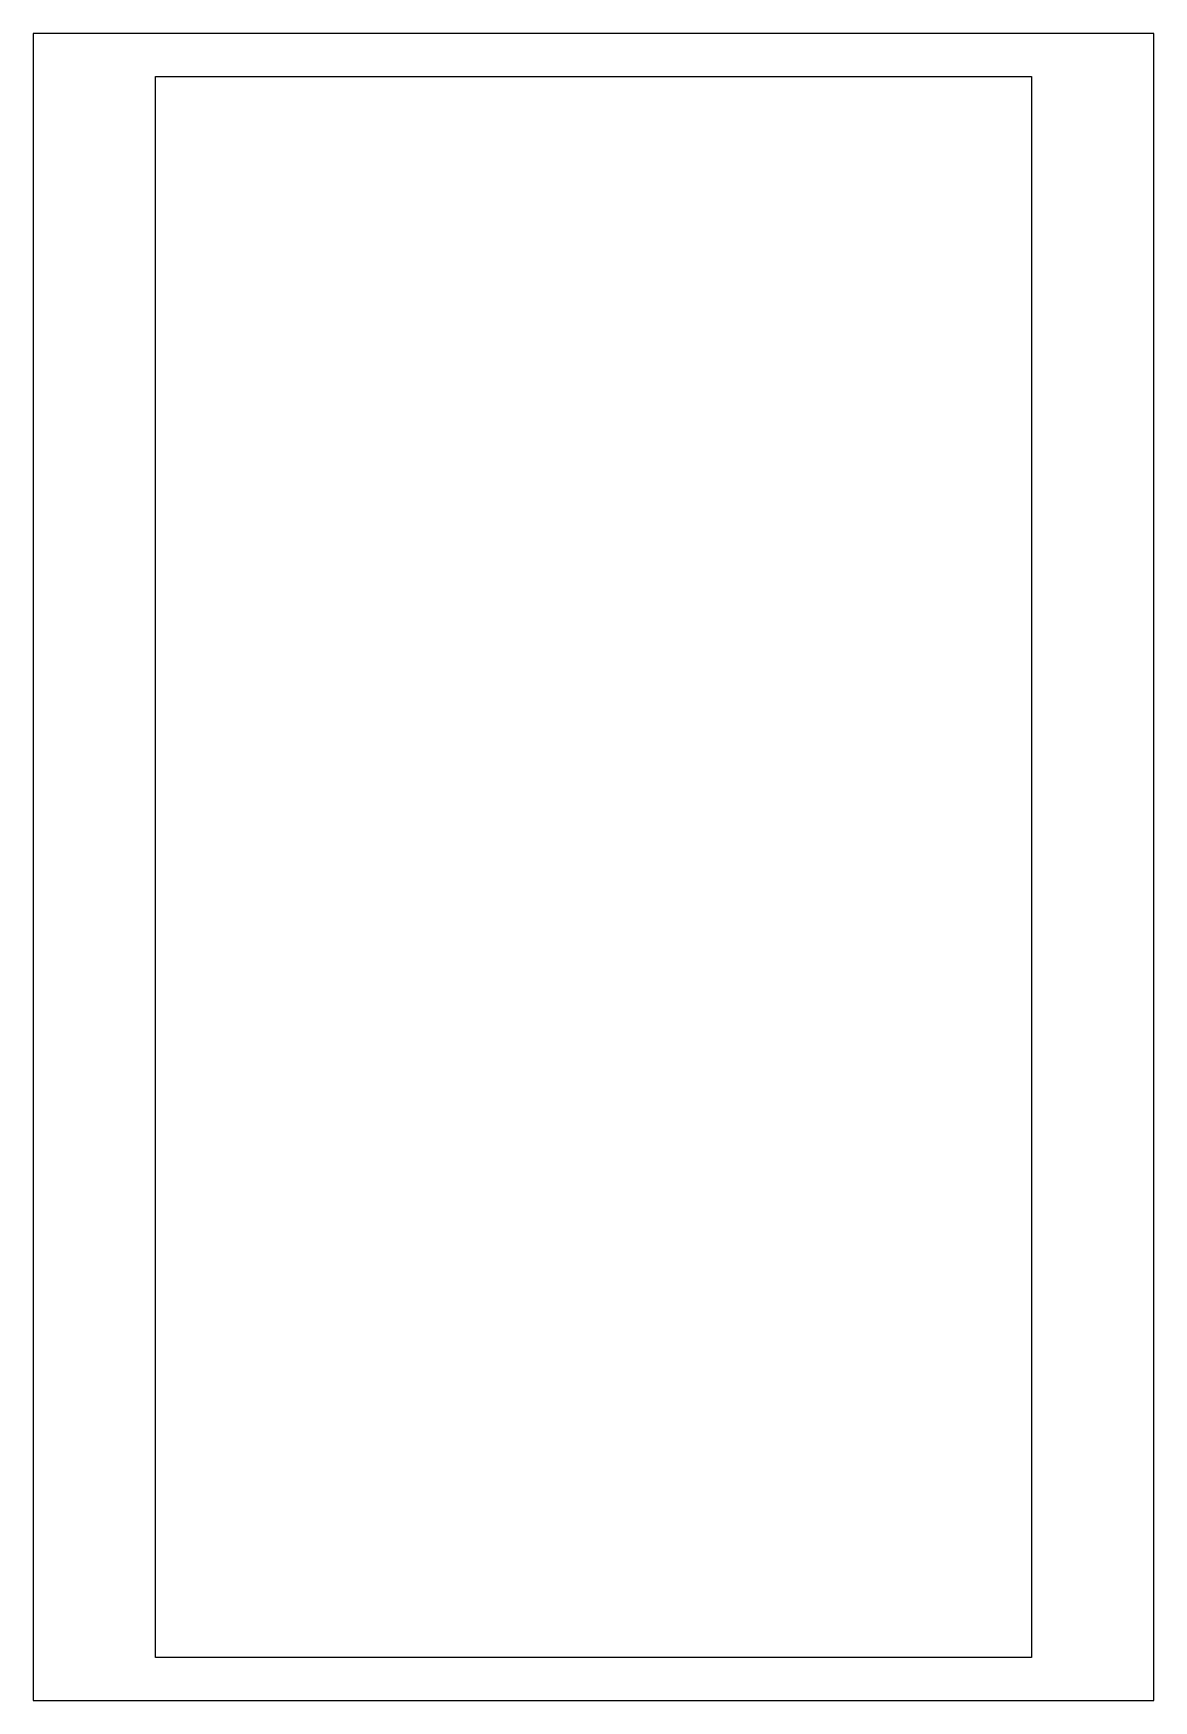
# Model space of a CAD drawing. Header units: metres. Extents: x -65 to 65, y -97 to 97.
import ezdxf

# ---------------------------------------------------------------- set-up
doc = ezdxf.new("R2010")
doc.units = ezdxf.units.M

msp = doc.modelspace()

# ---------------------------------------------------------------- linework, layer by layer
for p, q in [((-65.2007, 97.02), (-65.2021, 97.0199)), ((65.2007, 97.02), (-65.2007, 97.02)), ((65.2021, 97.0199), (65.2007, 97.02)), ((-65.2198, 97.0028), (-65.22, 97.0014)), ((-65.22, 97.0014), (-65.22, 97)), ((-65.22, 97), (-65.22, -97)), ((-65.2196, 97.0042), (-65.2198, 97.0028)), ((-65.2192, 97.0055), (-65.2196, 97.0042)), ((-65.2188, 97.0068), (-65.2192, 97.0055)), ((-65.2183, 97.0081), (-65.2188, 97.0068)), ((-65.2177, 97.0094), (-65.2183, 97.0081)), ((-65.217, 97.0106), (-65.2177, 97.0094)), ((-65.2162, 97.0118), (-65.217, 97.0106)), ((-65.2153, 97.0129), (-65.2162, 97.0118)), ((-65.2144, 97.0139), (-65.2153, 97.0129)), ((-65.2134, 97.0149), (-65.2144, 97.0139)), ((-65.2123, 97.0158), (-65.2134, 97.0149)), ((-65.2112, 97.0166), (-65.2123, 97.0158)), ((-65.21, 97.0173), (-65.2112, 97.0166)), ((-65.2088, 97.018), (-65.21, 97.0173)), ((-65.2075, 97.0185), (-65.2088, 97.018)), ((-65.2062, 97.019), (-65.2075, 97.0185)), ((-65.2048, 97.0194), (-65.2062, 97.019)), ((-65.2035, 97.0197), (-65.2048, 97.0194)), ((-65.2021, 97.0199), (-65.2035, 97.0197)), ((65.2035, 97.0197), (65.2021, 97.0199)), ((65.2048, 97.0194), (65.2035, 97.0197)), ((65.2062, 97.019), (65.2048, 97.0194)), ((65.2075, 97.0185), (65.2062, 97.019)), ((65.2088, 97.018), (65.2075, 97.0185)), ((65.21, 97.0173), (65.2088, 97.018)), ((65.2112, 97.0166), (65.21, 97.0173)), ((65.2123, 97.0158), (65.2112, 97.0166)), ((65.2134, 97.0149), (65.2123, 97.0158)), ((65.2144, 97.0139), (65.2134, 97.0149)), ((65.2153, 97.0129), (65.2144, 97.0139)), ((65.2162, 97.0118), (65.2153, 97.0129)), ((65.217, 97.0106), (65.2162, 97.0118)), ((65.2177, 97.0094), (65.217, 97.0106)), ((65.2183, 97.0081), (65.2177, 97.0094)), ((65.2188, 97.0068), (65.2183, 97.0081)), ((65.2192, 97.0055), (65.2188, 97.0068)), ((65.2196, 97.0042), (65.2192, 97.0055)), ((65.2198, 97.0028), (65.2196, 97.0042)), ((65.22, 97.0014), (65.2198, 97.0028)), ((65.22, 97), (65.22, 97.0014)), ((65.22, -97), (65.22, 97)), ((-51, -92), (-51, 92)), ((-51, 92), (51, 92)), ((51, 92), (51, -92)), ((51, -92), (-51, -92)), ((-65.22, -97), (-65.22, -97.0014)), ((-65.22, -97.0014), (-65.2198, -97.0028)), ((-65.2198, -97.0028), (-65.2196, -97.0042)), ((-65.2196, -97.0042), (-65.2192, -97.0055)), ((-65.2192, -97.0055), (-65.2188, -97.0068)), ((-65.2188, -97.0068), (-65.2183, -97.0081)), ((-65.2183, -97.0081), (-65.2177, -97.0094)), ((-65.2177, -97.0094), (-65.217, -97.0106)), ((-65.217, -97.0106), (-65.2162, -97.0118)), ((-65.2162, -97.0118), (-65.2153, -97.0129)), ((-65.2153, -97.0129), (-65.2144, -97.0139)), ((-65.2144, -97.0139), (-65.2134, -97.0149)), ((-65.2134, -97.0149), (-65.2123, -97.0158)), ((-65.2123, -97.0158), (-65.2112, -97.0166)), ((-65.2112, -97.0166), (-65.21, -97.0173)), ((-65.21, -97.0173), (-65.2088, -97.018)), ((-65.2088, -97.018), (-65.2075, -97.0185)), ((-65.2075, -97.0185), (-65.2062, -97.019)), ((-65.2062, -97.019), (-65.2048, -97.0194)), ((-65.2048, -97.0194), (-65.2035, -97.0197)), ((-65.2035, -97.0197), (-65.2021, -97.0199)), ((-65.2021, -97.0199), (-65.2007, -97.02)), ((-65.2007, -97.02), (65.2007, -97.02)), ((65.2007, -97.02), (65.2021, -97.0199)), ((65.2021, -97.0199), (65.2035, -97.0197)), ((65.2035, -97.0197), (65.2048, -97.0194)), ((65.2048, -97.0194), (65.2062, -97.019)), ((65.2062, -97.019), (65.2075, -97.0185)), ((65.2075, -97.0185), (65.2088, -97.018)), ((65.2088, -97.018), (65.21, -97.0173)), ((65.21, -97.0173), (65.2112, -97.0166)), ((65.2112, -97.0166), (65.2123, -97.0158)), ((65.2123, -97.0158), (65.2134, -97.0149)), ((65.2134, -97.0149), (65.2144, -97.0139)), ((65.2144, -97.0139), (65.2153, -97.0129)), ((65.2153, -97.0129), (65.2162, -97.0118)), ((65.2162, -97.0118), (65.217, -97.0106)), ((65.217, -97.0106), (65.2177, -97.0094)), ((65.2177, -97.0094), (65.2183, -97.0081)), ((65.2183, -97.0081), (65.2188, -97.0068)), ((65.2188, -97.0068), (65.2192, -97.0055)), ((65.2192, -97.0055), (65.2196, -97.0042)), ((65.2196, -97.0042), (65.2198, -97.0028)), ((65.2198, -97.0028), (65.22, -97.0014)), ((65.22, -97.0014), (65.22, -97))]:
    msp.add_line(p, q)

doc.saveas('drawing.dxf')
